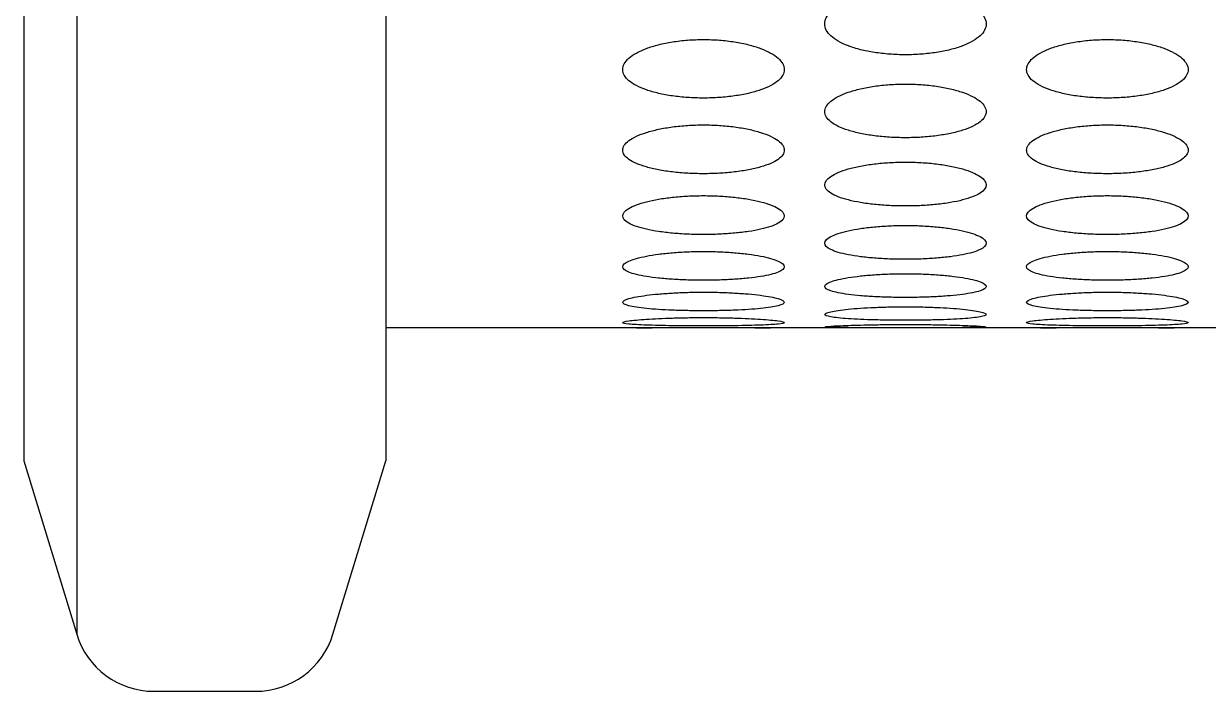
# Model space of a CAD drawing. Header units: millimetres. Extents: x 324 to 7054, y -67 to 2159.
# Drawn here: x 1466.4 to 1525, y 1303 to 1336 of the extents above; entities that cross this region are included whole.
import ezdxf

# ---------------------------------------------------------------- set-up
doc = ezdxf.new("R2010")
doc.units = ezdxf.units.MM
doc.header["$LTSCALE"] = 153.67
doc.layers.get('0').update_dxf_attribs({"linetype": 'CONTINUOUS'})
doc.layers.add('02___PRT_ALL_AXES', color=7, linetype='CONTINUOUS')

msp = doc.modelspace()

# ---------------------------------------------------------------- linework, layer by layer
at = {"linetype": 'Continuous'}
msp.add_line((2024.76484, 1320.97699), (1484.30467, 1320.97699), dxfattribs=at)
at = {"layer": '02___PRT_ALL_AXES', "linetype": 'Continuous'}
for p, q in [((1466.36484, 1494.75635), (1466.36484, 1314.39225)), ((1484.30467, 1480.00478), (1484.30467, 1314.39225)), ((1468.98946, 1467.66072), (1468.98946, 1305.80751)), ((1508.67301, 1320.97699), (1508.6473, 1320.97699)), ((1511.42576, 1320.97699), (1511.39649, 1320.97699)), ((1466.36484, 1314.39225), (1468.98946, 1305.80751)), ((1481.68005, 1305.80751), (1484.30467, 1314.39225)), ((1472.81468, 1302.97699), (1477.85483, 1302.97699))]:
    msp.add_line(p, q, dxfattribs=at)
for centre, start, end in [((1472.81468, 1306.97699), 197, 270), ((1477.85483, 1306.97699), 270, 343)]:
    msp.add_arc(centre, 4, start, end, dxfattribs=at)
for points, knots in [([(1510.03476, 1334.48986), (1509.76893, 1334.48999), (1509.24531, 1334.50927), (1508.48961, 1334.59521), (1507.79947, 1334.73345), (1506.98616, 1334.9841), (1506.24385, 1335.40545), (1505.9302, 1336.0161), (1506.24394, 1336.63785), (1506.98437, 1337.08434), (1507.79615, 1337.35545), (1508.48659, 1337.50706), (1509.24381, 1337.60214), (1509.76846, 1337.62356), (1510.03476, 1337.6237)], [0, 0, 0, 0, 0.0625, 0.125, 0.1875, 0.25, 0.375, 0.5, 0.625, 0.75, 0.8125, 0.875, 0.9375, 1, 1, 1, 1]), ([(1510.03476, 1337.6237), (1510.30058, 1337.62356), (1510.8242, 1337.60222), (1511.5799, 1337.50753), (1512.27004, 1337.35636), (1513.08335, 1337.08524), (1513.82566, 1336.63833), (1514.13932, 1336.01493), (1513.82557, 1335.40594), (1513.08514, 1334.98495), (1512.27336, 1334.73429), (1511.58292, 1334.59564), (1510.8257, 1334.50935), (1510.30105, 1334.48998), (1510.03476, 1334.48986)], [0, 0, 0, 0, 0.0625, 0.125, 0.1875, 0.25, 0.375, 0.5, 0.625, 0.75, 0.8125, 0.875, 0.9375, 1, 1, 1, 1]), ([(1500.03476, 1332.34644), (1499.76893, 1332.34656), (1499.24531, 1332.36431), (1498.48961, 1332.44337), (1497.79947, 1332.57061), (1496.98616, 1332.80145), (1496.24385, 1333.1899), (1495.9302, 1333.75392), (1496.24394, 1334.32935), (1496.98437, 1334.74328), (1497.79615, 1334.99484), (1498.48659, 1335.13559), (1499.24381, 1335.22389), (1499.76846, 1335.24379), (1500.03476, 1335.24392)], [0, 0, 0, 0, 0.0625, 0.125, 0.1875, 0.25, 0.375, 0.5, 0.625, 0.75, 0.8125, 0.875, 0.9375, 1, 1, 1, 1]), ([(1500.03476, 1335.24392), (1500.30058, 1335.24379), (1500.8242, 1335.22397), (1501.5799, 1335.13603), (1502.27004, 1334.99569), (1503.08335, 1334.74412), (1503.82566, 1334.32979), (1504.13932, 1333.75284), (1503.82557, 1333.19035), (1503.08514, 1332.80224), (1502.27336, 1332.57139), (1501.58292, 1332.44377), (1500.8257, 1332.36437), (1500.30105, 1332.34656), (1500.03476, 1332.34644)], [0, 0, 0, 0, 0.0625, 0.125, 0.1875, 0.25, 0.375, 0.5, 0.625, 0.75, 0.8125, 0.875, 0.9375, 1, 1, 1, 1]), ([(1520.03476, 1332.34644), (1519.76893, 1332.34656), (1519.24531, 1332.36431), (1518.48961, 1332.44337), (1517.79947, 1332.57061), (1516.98616, 1332.80145), (1516.24385, 1333.1899), (1515.9302, 1333.75392), (1516.24394, 1334.32935), (1516.98437, 1334.74328), (1517.79615, 1334.99484), (1518.48659, 1335.13559), (1519.24381, 1335.22389), (1519.76846, 1335.24379), (1520.03476, 1335.24392)], [0, 0, 0, 0, 0.0625, 0.125, 0.1875, 0.25, 0.375, 0.5, 0.625, 0.75, 0.8125, 0.875, 0.9375, 1, 1, 1, 1]), ([(1520.03476, 1335.24392), (1520.30058, 1335.24379), (1520.8242, 1335.22397), (1521.5799, 1335.13603), (1522.27004, 1334.99569), (1523.08335, 1334.74412), (1523.82566, 1334.32979), (1524.13932, 1333.75284), (1523.82557, 1333.19035), (1523.08514, 1332.80224), (1522.27336, 1332.57139), (1521.58292, 1332.44377), (1520.8257, 1332.36437), (1520.30105, 1332.34656), (1520.03476, 1332.34644)], [0, 0, 0, 0, 0.0625, 0.125, 0.1875, 0.25, 0.375, 0.5, 0.625, 0.75, 0.8125, 0.875, 0.9375, 1, 1, 1, 1]), ([(1510.03476, 1330.38284), (1509.76893, 1330.38294), (1509.24531, 1330.39912), (1508.48961, 1330.47124), (1507.79947, 1330.58736), (1506.98616, 1330.79816), (1506.24385, 1331.15331), (1505.9302, 1331.67014), (1506.24394, 1332.19866), (1506.98437, 1332.57963), (1507.79615, 1332.81139), (1508.48659, 1332.94114), (1509.24381, 1333.02257), (1509.76846, 1333.04092), (1510.03476, 1333.04104)], [0, 0, 0, 0, 0.0625, 0.125, 0.1875, 0.25, 0.375, 0.5, 0.625, 0.75, 0.8125, 0.875, 0.9375, 1, 1, 1, 1]), ([(1510.03476, 1333.04104), (1510.30058, 1333.04092), (1510.8242, 1333.02264), (1511.5799, 1332.94154), (1512.27004, 1332.81218), (1513.08335, 1332.5804), (1513.82566, 1332.19907), (1514.13932, 1331.66915), (1513.82557, 1331.15372), (1513.08514, 1330.79887), (1512.27336, 1330.58807), (1511.58292, 1330.4716), (1510.8257, 1330.39918), (1510.30105, 1330.38294), (1510.03476, 1330.38284)], [0, 0, 0, 0, 0.0625, 0.125, 0.1875, 0.25, 0.375, 0.5, 0.625, 0.75, 0.8125, 0.875, 0.9375, 1, 1, 1, 1]), ([(1500.03476, 1328.601), (1499.76893, 1328.6011), (1499.24531, 1328.6157), (1498.48961, 1328.6808), (1497.79947, 1328.78567), (1496.98616, 1328.97622), (1496.24385, 1329.29772), (1495.9302, 1329.76685), (1496.24394, 1330.24793), (1496.98437, 1330.59555), (1497.79615, 1330.80729), (1498.48659, 1330.92589), (1499.24381, 1331.00037), (1499.76846, 1331.01716), (1500.03476, 1331.01727)], [0, 0, 0, 0, 0.0625, 0.125, 0.1875, 0.25, 0.375, 0.5, 0.625, 0.75, 0.8125, 0.875, 0.9375, 1, 1, 1, 1]), ([(1500.03476, 1331.01727), (1500.30058, 1331.01716), (1500.8242, 1331.00043), (1501.5799, 1330.92626), (1502.27004, 1330.808), (1503.08335, 1330.59625), (1503.82566, 1330.2483), (1504.13932, 1329.76595), (1503.82557, 1329.29809), (1503.08514, 1328.97687), (1502.27336, 1328.78631), (1501.58292, 1328.68112), (1500.8257, 1328.61575), (1500.30105, 1328.60109), (1500.03476, 1328.601)], [0, 0, 0, 0, 0.0625, 0.125, 0.1875, 0.25, 0.375, 0.5, 0.625, 0.75, 0.8125, 0.875, 0.9375, 1, 1, 1, 1]), ([(1520.03476, 1328.601), (1519.76893, 1328.6011), (1519.24531, 1328.6157), (1518.48961, 1328.6808), (1517.79947, 1328.78567), (1516.98616, 1328.97622), (1516.24385, 1329.29772), (1515.9302, 1329.76685), (1516.24394, 1330.24793), (1516.98437, 1330.59555), (1517.79615, 1330.80729), (1518.48659, 1330.92589), (1519.24381, 1331.00037), (1519.76846, 1331.01716), (1520.03476, 1331.01727)], [0, 0, 0, 0, 0.0625, 0.125, 0.1875, 0.25, 0.375, 0.5, 0.625, 0.75, 0.8125, 0.875, 0.9375, 1, 1, 1, 1]), ([(1520.03476, 1331.01727), (1520.30058, 1331.01716), (1520.8242, 1331.00043), (1521.5799, 1330.92626), (1522.27004, 1330.808), (1523.08335, 1330.59625), (1523.82566, 1330.2483), (1524.13932, 1329.76595), (1523.82557, 1329.29809), (1523.08514, 1328.97687), (1522.27336, 1328.78631), (1521.58292, 1328.68112), (1520.8257, 1328.61575), (1520.30105, 1328.60109), (1520.03476, 1328.601)], [0, 0, 0, 0, 0.0625, 0.125, 0.1875, 0.25, 0.375, 0.5, 0.625, 0.75, 0.8125, 0.875, 0.9375, 1, 1, 1, 1]), ([(1510.03476, 1327.00272), (1509.76893, 1327.0028), (1509.24531, 1327.01581), (1508.48961, 1327.07382), (1507.79947, 1327.16735), (1506.98616, 1327.33746), (1506.24385, 1327.62498), (1505.9302, 1328.04594), (1506.24394, 1328.4791), (1506.98437, 1328.79302), (1507.79615, 1328.98452), (1508.48659, 1329.09188), (1509.24381, 1329.15933), (1509.76846, 1329.17453), (1510.03476, 1329.17463)], [0, 0, 0, 0, 0.0625, 0.125, 0.1875, 0.25, 0.375, 0.5, 0.625, 0.75, 0.8125, 0.875, 0.9375, 1, 1, 1, 1]), ([(1510.03476, 1329.17463), (1510.30058, 1329.17453), (1510.8242, 1329.15938), (1511.5799, 1329.09221), (1512.27004, 1328.98517), (1513.08335, 1328.79366), (1513.82566, 1328.47943), (1514.13932, 1328.04513), (1513.82557, 1327.62532), (1513.08514, 1327.33804), (1512.27336, 1327.16792), (1511.58292, 1327.07411), (1510.8257, 1327.01586), (1510.30105, 1327.0028), (1510.03476, 1327.00272)], [0, 0, 0, 0, 0.0625, 0.125, 0.1875, 0.25, 0.375, 0.5, 0.625, 0.75, 0.8125, 0.875, 0.9375, 1, 1, 1, 1]), ([(1500.03476, 1325.58959), (1499.76893, 1325.58966), (1499.24531, 1325.60106), (1498.48961, 1325.65193), (1497.79947, 1325.73402), (1496.98616, 1325.88352), (1496.24385, 1326.13678), (1495.9302, 1326.50914), (1496.24394, 1326.89395), (1496.98437, 1327.17386), (1497.79615, 1327.34493), (1498.48659, 1327.44092), (1499.24381, 1327.50128), (1499.76846, 1327.51489), (1500.03476, 1327.51498)], [0, 0, 0, 0, 0.0625, 0.125, 0.1875, 0.25, 0.375, 0.5, 0.625, 0.75, 0.8125, 0.875, 0.9375, 1, 1, 1, 1]), ([(1500.03476, 1327.51498), (1500.30058, 1327.51489), (1500.8242, 1327.50133), (1501.5799, 1327.44122), (1502.27004, 1327.34551), (1503.08335, 1327.17444), (1503.82566, 1326.89424), (1504.13932, 1326.50842), (1503.82557, 1326.13708), (1503.08514, 1325.88403), (1502.27336, 1325.73452), (1501.58292, 1325.65219), (1500.8257, 1325.6011), (1500.30105, 1325.58966), (1500.03476, 1325.58959)], [0, 0, 0, 0, 0.0625, 0.125, 0.1875, 0.25, 0.375, 0.5, 0.625, 0.75, 0.8125, 0.875, 0.9375, 1, 1, 1, 1]), ([(1520.03476, 1325.58959), (1519.76893, 1325.58966), (1519.24531, 1325.60106), (1518.48961, 1325.65193), (1517.79947, 1325.73402), (1516.98616, 1325.88352), (1516.24385, 1326.13678), (1515.9302, 1326.50914), (1516.24394, 1326.89395), (1516.98437, 1327.17386), (1517.79615, 1327.34493), (1518.48659, 1327.44092), (1519.24381, 1327.50128), (1519.76846, 1327.51489), (1520.03476, 1327.51498)], [0, 0, 0, 0, 0.0625, 0.125, 0.1875, 0.25, 0.375, 0.5, 0.625, 0.75, 0.8125, 0.875, 0.9375, 1, 1, 1, 1]), ([(1520.03476, 1327.51498), (1520.30058, 1327.51489), (1520.8242, 1327.50133), (1521.5799, 1327.44122), (1522.27004, 1327.34551), (1523.08335, 1327.17444), (1523.82566, 1326.89424), (1524.13932, 1326.50842), (1523.82557, 1326.13708), (1523.08514, 1325.88403), (1522.27336, 1325.73452), (1521.58292, 1325.65219), (1520.8257, 1325.6011), (1520.30105, 1325.58966), (1520.03476, 1325.58959)], [0, 0, 0, 0, 0.0625, 0.125, 0.1875, 0.25, 0.375, 0.5, 0.625, 0.75, 0.8125, 0.875, 0.9375, 1, 1, 1, 1]), ([(1510.03476, 1324.36303), (1509.76893, 1324.36309), (1509.24531, 1324.37287), (1508.48961, 1324.41655), (1507.79947, 1324.48712), (1506.98616, 1324.61585), (1506.24385, 1324.8346), (1505.9302, 1325.15799), (1506.24394, 1325.49406), (1506.98437, 1325.73969), (1507.79615, 1325.89015), (1508.48659, 1325.97469), (1509.24381, 1326.02788), (1509.76846, 1326.03989), (1510.03476, 1326.03997)], [0, 0, 0, 0, 0.0625, 0.125, 0.1875, 0.25, 0.375, 0.5, 0.625, 0.75, 0.8125, 0.875, 0.9375, 1, 1, 1, 1]), ([(1510.03476, 1326.03997), (1510.30058, 1326.03989), (1510.8242, 1326.02793), (1511.5799, 1325.97495), (1512.27004, 1325.89066), (1513.08335, 1325.74019), (1513.82566, 1325.49432), (1514.13932, 1325.15737), (1513.82557, 1324.83485), (1513.08514, 1324.61629), (1512.27336, 1324.48755), (1511.58292, 1324.41677), (1510.8257, 1324.37291), (1510.30105, 1324.36309), (1510.03476, 1324.36303)], [0, 0, 0, 0, 0.0625, 0.125, 0.1875, 0.25, 0.375, 0.5, 0.625, 0.75, 0.8125, 0.875, 0.9375, 1, 1, 1, 1]), ([(1500.03476, 1323.32426), (1499.76893, 1323.32432), (1499.24531, 1323.33247), (1498.48961, 1323.36891), (1497.79947, 1323.42788), (1496.98616, 1323.53573), (1496.24385, 1323.71974), (1495.9302, 1323.99384), (1496.24394, 1324.28084), (1496.98437, 1324.49193), (1497.79615, 1324.62163), (1498.48659, 1324.69463), (1499.24381, 1324.74062), (1499.76846, 1324.751), (1500.03476, 1324.75107)], [0, 0, 0, 0, 0.0625, 0.125, 0.1875, 0.25, 0.375, 0.5, 0.625, 0.75, 0.8125, 0.875, 0.9375, 1, 1, 1, 1]), ([(1500.03476, 1324.75107), (1500.30058, 1324.751), (1500.8242, 1324.74066), (1501.5799, 1324.69486), (1502.27004, 1324.62207), (1503.08335, 1324.49236), (1503.82566, 1324.28105), (1504.13932, 1323.99331), (1503.82557, 1323.71996), (1503.08514, 1323.5361), (1502.27336, 1323.42825), (1501.58292, 1323.36909), (1500.8257, 1323.3325), (1500.30105, 1323.32431), (1500.03476, 1323.32426)], [0, 0, 0, 0, 0.0625, 0.125, 0.1875, 0.25, 0.375, 0.5, 0.625, 0.75, 0.8125, 0.875, 0.9375, 1, 1, 1, 1]), ([(1520.03476, 1323.32426), (1519.76893, 1323.32432), (1519.24531, 1323.33247), (1518.48961, 1323.36891), (1517.79947, 1323.42788), (1516.98616, 1323.53573), (1516.24385, 1323.71974), (1515.9302, 1323.99384), (1516.24394, 1324.28084), (1516.98437, 1324.49193), (1517.79615, 1324.62163), (1518.48659, 1324.69463), (1519.24381, 1324.74062), (1519.76846, 1324.751), (1520.03476, 1324.75107)], [0, 0, 0, 0, 0.0625, 0.125, 0.1875, 0.25, 0.375, 0.5, 0.625, 0.75, 0.8125, 0.875, 0.9375, 1, 1, 1, 1]), ([(1520.03476, 1324.75107), (1520.30058, 1324.751), (1520.8242, 1324.74066), (1521.5799, 1324.69486), (1522.27004, 1324.62207), (1523.08335, 1324.49236), (1523.82566, 1324.28105), (1524.13932, 1323.99331), (1523.82557, 1323.71996), (1523.08514, 1323.5361), (1522.27336, 1323.42825), (1521.58292, 1323.36909), (1520.8257, 1323.3325), (1520.30105, 1323.32431), (1520.03476, 1323.32426)], [0, 0, 0, 0, 0.0625, 0.125, 0.1875, 0.25, 0.375, 0.5, 0.625, 0.75, 0.8125, 0.875, 0.9375, 1, 1, 1, 1]), ([(1510.03476, 1322.47433), (1509.76893, 1322.47438), (1509.24531, 1322.48089), (1508.48961, 1322.51006), (1507.79947, 1322.55738), (1506.98616, 1322.64423), (1506.24385, 1322.79332), (1505.9302, 1323.01786), (1506.24394, 1323.25549), (1506.98437, 1323.43184), (1507.79615, 1323.54066), (1508.48659, 1323.60204), (1509.24381, 1323.64077), (1509.76846, 1323.64952), (1510.03476, 1323.64958)], [0, 0, 0, 0, 0.0625, 0.125, 0.1875, 0.25, 0.375, 0.5, 0.625, 0.75, 0.8125, 0.875, 0.9375, 1, 1, 1, 1]), ([(1510.03476, 1323.64958), (1510.30058, 1323.64952), (1510.8242, 1323.6408), (1511.5799, 1323.60223), (1512.27004, 1323.54102), (1513.08335, 1323.4322), (1513.82566, 1323.25567), (1514.13932, 1323.01742), (1513.82557, 1322.7935), (1513.08514, 1322.64453), (1512.27336, 1322.55767), (1511.58292, 1322.51021), (1510.8257, 1322.48092), (1510.30105, 1322.47438), (1510.03476, 1322.47433)], [0, 0, 0, 0, 0.0625, 0.125, 0.1875, 0.25, 0.375, 0.5, 0.625, 0.75, 0.8125, 0.875, 0.9375, 1, 1, 1, 1]), ([(1500.03476, 1321.81409), (1499.76893, 1321.81412), (1499.24531, 1321.819), (1498.48961, 1321.84086), (1497.79947, 1321.87649), (1496.98616, 1321.94225), (1496.24385, 1322.05627), (1495.9302, 1322.23102), (1496.24394, 1322.41905), (1496.98437, 1322.56047), (1497.79615, 1322.6483), (1498.48659, 1322.69801), (1499.24381, 1322.72945), (1499.76846, 1322.73656), (1500.03476, 1322.7366)], [0, 0, 0, 0, 0.0625, 0.125, 0.1875, 0.25, 0.375, 0.5, 0.625, 0.75, 0.8125, 0.875, 0.9375, 1, 1, 1, 1]), ([(1500.03476, 1322.7366), (1500.30058, 1322.73656), (1500.8242, 1322.72947), (1501.5799, 1322.69816), (1502.27004, 1322.6486), (1503.08335, 1322.56076), (1503.82566, 1322.41919), (1504.13932, 1322.23067), (1503.82557, 1322.05641), (1503.08514, 1321.94247), (1502.27336, 1321.87671), (1501.58292, 1321.84097), (1500.8257, 1321.81902), (1500.30105, 1321.81412), (1500.03476, 1321.81409)], [0, 0, 0, 0, 0.0625, 0.125, 0.1875, 0.25, 0.375, 0.5, 0.625, 0.75, 0.8125, 0.875, 0.9375, 1, 1, 1, 1]), ([(1520.03476, 1321.81409), (1519.76893, 1321.81412), (1519.24531, 1321.819), (1518.48961, 1321.84086), (1517.79947, 1321.87649), (1516.98616, 1321.94225), (1516.24385, 1322.05627), (1515.9302, 1322.23102), (1516.24394, 1322.41905), (1516.98437, 1322.56047), (1517.79615, 1322.6483), (1518.48659, 1322.69801), (1519.24381, 1322.72945), (1519.76846, 1322.73656), (1520.03476, 1322.7366)], [0, 0, 0, 0, 0.0625, 0.125, 0.1875, 0.25, 0.375, 0.5, 0.625, 0.75, 0.8125, 0.875, 0.9375, 1, 1, 1, 1]), ([(1520.03476, 1322.7366), (1520.30058, 1322.73656), (1520.8242, 1322.72947), (1521.5799, 1322.69816), (1522.27004, 1322.6486), (1523.08335, 1322.56076), (1523.82566, 1322.41919), (1524.13932, 1322.23067), (1523.82557, 1322.05641), (1523.08514, 1321.94247), (1522.27336, 1321.87671), (1521.58292, 1321.84097), (1520.8257, 1321.81902), (1520.30105, 1321.81412), (1520.03476, 1321.81409)], [0, 0, 0, 0, 0.0625, 0.125, 0.1875, 0.25, 0.375, 0.5, 0.625, 0.75, 0.8125, 0.875, 0.9375, 1, 1, 1, 1]), ([(1510.03476, 1321.3442), (1509.76893, 1321.34422), (1509.24531, 1321.34745), (1508.48961, 1321.36199), (1507.79947, 1321.38588), (1506.98616, 1321.43049), (1506.24385, 1321.50932), (1505.9302, 1321.63411), (1506.24394, 1321.77235), (1506.98437, 1321.87871), (1507.79615, 1321.94545), (1508.48659, 1321.98344), (1509.24381, 1322.00755), (1509.76846, 1322.01302), (1510.03476, 1322.01305)], [0, 0, 0, 0, 0.0625, 0.125, 0.1875, 0.25, 0.375, 0.5, 0.625, 0.75, 0.8125, 0.875, 0.9375, 1, 1, 1, 1]), ([(1510.03476, 1322.01305), (1510.30058, 1322.01301), (1510.8242, 1322.00757), (1511.5799, 1321.98356), (1512.27004, 1321.94568), (1513.08335, 1321.87893), (1513.82566, 1321.77245), (1514.13932, 1321.63386), (1513.82557, 1321.50942), (1513.08514, 1321.43064), (1512.27336, 1321.38602), (1511.58292, 1321.36206), (1510.8257, 1321.34746), (1510.30105, 1321.34422), (1510.03476, 1321.3442)], [0, 0, 0, 0, 0.0625, 0.125, 0.1875, 0.25, 0.375, 0.5, 0.625, 0.75, 0.8125, 0.875, 0.9375, 1, 1, 1, 1]), ([(1500.03476, 1321.06512), (1499.76893, 1321.06513), (1499.24531, 1321.06671), (1498.48961, 1321.07391), (1497.79947, 1321.08604), (1496.98616, 1321.10945), (1496.24385, 1321.15303), (1495.9302, 1321.22772), (1496.24394, 1321.31604), (1496.98437, 1321.38723), (1497.79615, 1321.43283), (1498.48659, 1321.45905), (1499.24381, 1321.47581), (1499.76846, 1321.47962), (1500.03476, 1321.47965)], [0, 0, 0, 0, 0.0625, 0.125, 0.1875, 0.25, 0.375, 0.5, 0.625, 0.75, 0.8125, 0.875, 0.9375, 1, 1, 1, 1]), ([(1500.03476, 1321.47965), (1500.30058, 1321.47962), (1500.8242, 1321.47582), (1501.5799, 1321.45913), (1502.27004, 1321.43298), (1503.08335, 1321.38738), (1503.82566, 1321.3161), (1504.13932, 1321.22757), (1503.82557, 1321.15309), (1503.08514, 1321.10954), (1502.27336, 1321.08612), (1501.58292, 1321.07394), (1500.8257, 1321.06671), (1500.30105, 1321.06513), (1500.03476, 1321.06512)], [0, 0, 0, 0, 0.0625, 0.125, 0.1875, 0.25, 0.375, 0.5, 0.625, 0.75, 0.8125, 0.875, 0.9375, 1, 1, 1, 1]), ([(1520.03476, 1321.06512), (1519.76893, 1321.06513), (1519.24531, 1321.06671), (1518.48961, 1321.07391), (1517.79947, 1321.08604), (1516.98616, 1321.10945), (1516.24385, 1321.15303), (1515.9302, 1321.22772), (1516.24394, 1321.31604), (1516.98437, 1321.38723), (1517.79615, 1321.43283), (1518.48659, 1321.45905), (1519.24381, 1321.47581), (1519.76846, 1321.47962), (1520.03476, 1321.47965)], [0, 0, 0, 0, 0.0625, 0.125, 0.1875, 0.25, 0.375, 0.5, 0.625, 0.75, 0.8125, 0.875, 0.9375, 1, 1, 1, 1]), ([(1520.03476, 1321.47965), (1520.30058, 1321.47962), (1520.8242, 1321.47582), (1521.5799, 1321.45913), (1522.27004, 1321.43298), (1523.08335, 1321.38738), (1523.82566, 1321.3161), (1524.13932, 1321.22757), (1523.82557, 1321.15309), (1523.08514, 1321.10954), (1522.27336, 1321.08612), (1521.58292, 1321.07394), (1520.8257, 1321.06671), (1520.30105, 1321.06513), (1520.03476, 1321.06512)], [0, 0, 0, 0, 0.0625, 0.125, 0.1875, 0.25, 0.375, 0.5, 0.625, 0.75, 0.8125, 0.875, 0.9375, 1, 1, 1, 1]), ([(1496.72045, 1320.977), (1496.86305, 1320.977), (1497.19248, 1320.97771), (1497.79615, 1320.98008), (1498.48659, 1320.98271), (1499.24381, 1320.98473), (1499.76846, 1320.98522), (1500.03476, 1320.98523)], [0, 0, 0, 0, 0.1959068, 0.3969301, 0.5979534, 0.7989767, 1, 1, 1, 1]), ([(1500.03476, 1320.98523), (1500.30058, 1320.98522), (1500.8242, 1320.98473), (1501.5799, 1320.98272), (1502.27004, 1320.98009), (1502.8754, 1320.97772), (1503.20593, 1320.977), (1503.34914, 1320.977)], [0, 0, 0, 0, 0.20091414, 0.40182829, 0.60274243, 0.80365657, 1, 1, 1, 1]), ([(1508.6473, 1320.97699), (1508.59797, 1320.97699), (1508.30586, 1320.97702), (1507.79947, 1320.97728), (1506.98616, 1320.97948), (1506.24385, 1320.98774), (1505.9302, 1321.01228), (1506.24394, 1321.05058), (1506.98437, 1321.08653), (1507.79615, 1321.11093), (1508.48659, 1321.12536), (1509.24381, 1321.13475), (1509.76846, 1321.13691), (1510.03476, 1321.13692)], [0, 0, 0, 0, 0.01417063, 0.08458701, 0.15500339, 0.29583616, 0.43666893, 0.5775017, 0.71833446, 0.78875085, 0.85916723, 0.92958362, 1, 1, 1, 1]), ([(1510.03476, 1321.13692), (1510.30058, 1321.13691), (1510.8242, 1321.13476), (1511.5799, 1321.12541), (1512.27004, 1321.11101), (1513.08335, 1321.0866), (1513.82566, 1321.0506), (1514.13932, 1321.01222), (1513.82557, 1320.98777), (1513.08514, 1320.97949), (1512.27336, 1320.97729), (1511.76705, 1320.97702), (1511.47485, 1320.97699), (1511.42576, 1320.97699)], [0, 0, 0, 0, 0.07042265, 0.1408453, 0.21126795, 0.2816906, 0.4225359, 0.5633812, 0.7042265, 0.8450718, 0.91549445, 0.9859171, 1, 1, 1, 1]), ([(1516.72045, 1320.977), (1516.86305, 1320.977), (1517.19248, 1320.97771), (1517.79615, 1320.98008), (1518.48659, 1320.98271), (1519.24381, 1320.98473), (1519.76846, 1320.98522), (1520.03476, 1320.98523)], [0, 0, 0, 0, 0.1959068, 0.3969301, 0.5979534, 0.7989767, 1, 1, 1, 1]), ([(1520.03476, 1320.98523), (1520.30058, 1320.98522), (1520.8242, 1320.98473), (1521.5799, 1320.98272), (1522.27004, 1320.98009), (1522.8754, 1320.97772), (1523.20593, 1320.977), (1523.34914, 1320.977)], [0, 0, 0, 0, 0.20091414, 0.40182829, 0.60274243, 0.80365657, 1, 1, 1, 1])]:
    msp.add_open_spline(points, degree=3, knots=knots, dxfattribs=at)

doc.saveas('drawing.dxf')
